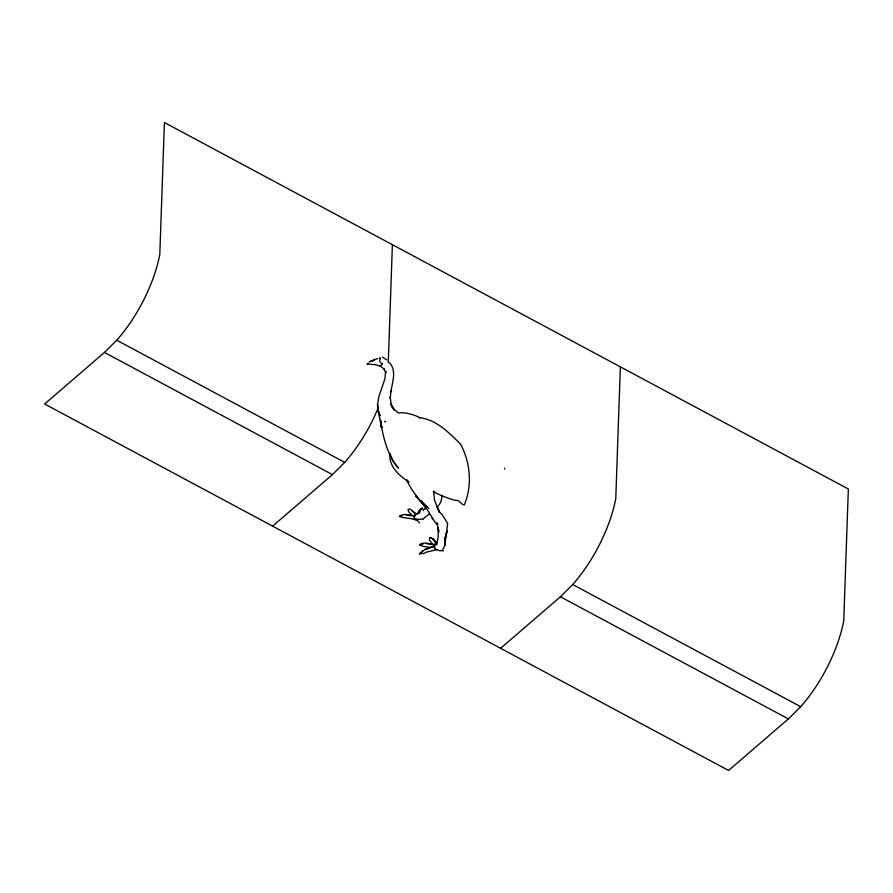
<?xml version="1.0" encoding="UTF-8"?>
<svg xmlns="http://www.w3.org/2000/svg" width="893" height="893" viewBox="0 0 893 893"><rect width="100%" height="100%" fill="white"/><g stroke="black" fill="none" stroke-linecap="round" stroke-linejoin="round"><path stroke-width="1.34" d="M436.465 543.993C434.244 542.352 432.982 536.392 429.477 537.597L429.477 540.064L432.759 544.44L436.945 543.971M379.737 361.955L379.804 360.113M388.276 362.58L392.395 244.682M620.367 366.844L615.768 498.607A90.293 39.281 -61.8 0 1 572.714 584.535L560.413 596.77L500.605 648.318M444.848 545.221L445.361 536.838L444.803 545.947L447.65 523.354L442.448 515.06L439.032 511.477L439.657 512.292L436.889 506.208L439.256 512.046L434.444 500.024L433.719 491.407L433.641 492.936L434.668 491.34M417.098 520.05C416.54 519.313 413.359 518.632 414.274 515.92A4.365 3.338 21.6 0 0 414.028 516.299M442.292 496.05L440.651 502.391L438.296 505.929M425.001 549.541C427.847 549.72 434.88 543.324 434.991 548.335M436.443 545.054L438.162 537.776L438.128 527.629L438.82 531.781L436.911 522.874L437.804 524.548L435.125 522.349L432.19 517.907L432.737 518.8C425.593 504.712 412.8 494.677 406.706 479.876L408.916 482.097C399.093 475.5 388.678 466.514 389.817 453.365L393.233 461.659L398.401 468.077C388.455 456.691 384.135 441.008 381.49 426.385L381.568 427.647L380.619 420.413L381.568 427.647M380.061 359.366L380.351 358.394M422.958 519.09L416.607 519.48M433.697 546.561L434.791 544.752M419.252 513.174C420.346 511.935 420.38 507.481 422.489 508.24L423.394 510.584M381.858 364.791L380.809 365.46M442.102 496.218L442.415 495.548M417.433 519.413L416.908 520.44C411.305 517.661 404.864 518.811 399.417 516.388C403.893 512.727 409.775 515.484 414.776 516.109M417.131 513.776L419.431 509.981L422.489 508.24M414.743 515.975L416.105 514.201M414.252 515.953L415.178 514.848M384.95 421.864L385.676 421.306L385.117 421.663M424.421 509.323L426.798 506.298M434.456 491.641C427.077 489.643 454.236 501.553 456.613 500.281C459.46 500.247 461.904 505.349 464.315 504.858C472.497 485.468 470.365 462.44 460.576 444.089C448.811 432.647 436.376 419.52 419.096 417.589L419.699 417.745C414.441 414.341 402.196 411.729 398.457 413.046L392.094 407.643M116.749 340.222L104.459 352.445L44.65 403.993L728.588 770.469L788.385 718.921L800.686 706.698A90.293 39.281 -61.8 0 0 843.751 620.769L848.35 489.007L164.412 122.531L159.814 254.293A90.293 39.281 -61.8 0 1 116.749 340.222L344.731 462.384A90.293 39.281 -61.8 0 0 378.241 407.777M344.731 462.384L332.43 474.607L272.633 526.156M415.267 519.559L413.961 518.453M437.324 549.53L426.441 552.12L424.197 553.392L419.464 553.861L425.224 549.184L434.779 546.349M419.464 553.861L422.802 550.903M423.26 518.9L429.031 514.134M443.017 549.228L444.29 546.538M425.001 508.675L425.749 508.184M430.649 547.442L422.824 546.304L419.509 544.752C424.119 541.136 430.046 544.306 435.07 544.998M442.705 550.367L439.803 550.802L434.724 548.804M377.706 358.473L369.144 362.011M379.458 357.981L380.128 357.825M367.983 363.15L367.202 363.953M416.886 513.843L418.683 513.553M399.417 516.388L401.783 515.875M419.509 544.752L423.059 544.049M416.071 519.469L415.468 519.346M382.081 363.217L380.608 362.96M411.93 510.595L416.372 513.877M406.438 515.049C418.047 516.958 408.19 514.323 408.023 509.501L409.452 508.988L411.182 509.747L415.781 514.446M432.759 544.44L426.486 543.569M367.246 364.054L376.366 364.835L379.625 365.974M441.242 550.367L443.386 550.959M382.271 357.021L386.647 359.868M429.477 537.597L433.261 538.97L436.833 542.531M572.714 584.535L800.686 706.698M104.459 352.445L332.43 474.607M560.413 596.77L788.385 718.921M379.625 365.572L384.392 369.334L383.856 368.854L385.91 372.794L385.575 371.365L385.006 378.665L378.844 396.637L377.549 404.719L377.728 408.961L381.679 427.501M428.874 508.697L421.094 500.493M389.46 362.636C396.905 370.595 392.34 382.316 390.911 391.647L391.045 390.676L390.23 398.077L390.23 397.039L391.268 405.042L394.338 410.121L390.721 403.915L393.467 408.838M416.305 519.123L419.565 522.941M381.49 426.385L381.769 427.222M377.728 408.961L380.005 415.736L378.04 410.244L377.549 404.719L377.639 405.869M504.467 468.211L504.746 469.071M382.215 364.177L382.204 363.295M447.147 530.933L445.25 538.178L447.147 530.933M374.122 360.058L370.74 361.431L374.122 360.058M426.073 507.179L415.971 496.262L426.073 507.179"/></g></svg>
